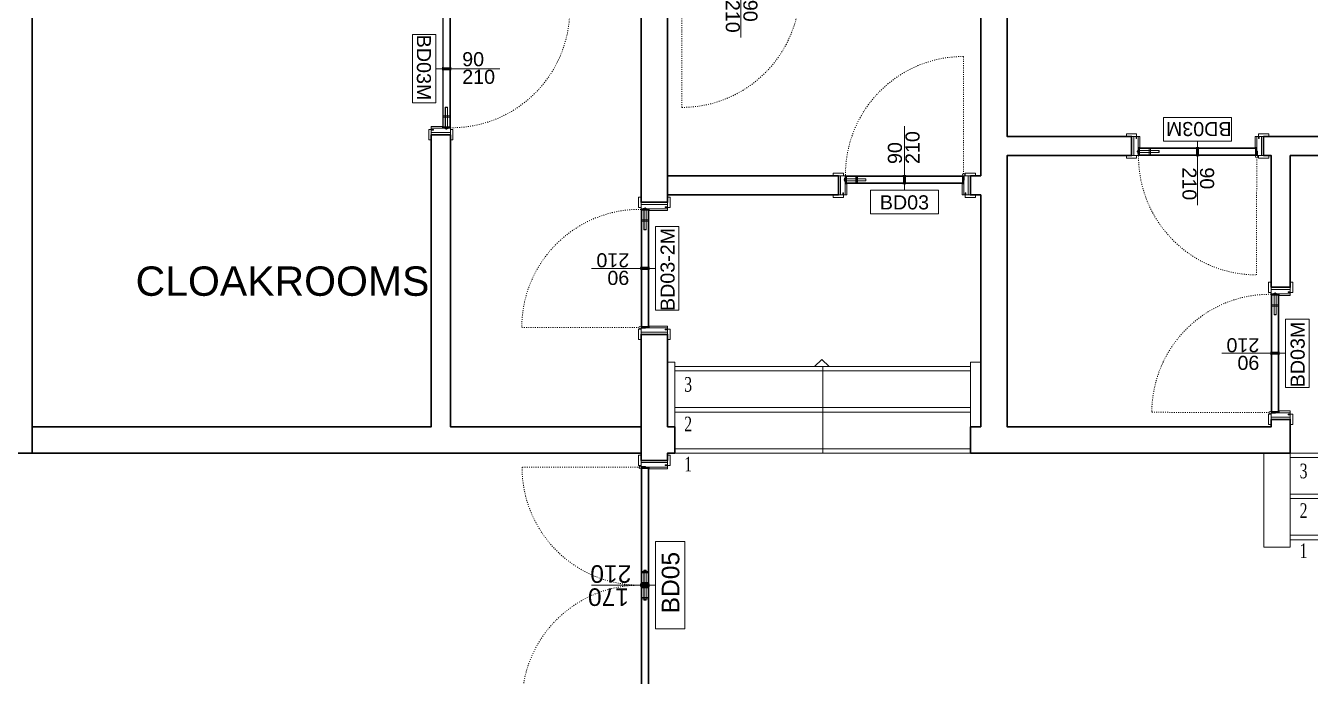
# Model space of a CAD drawing. Header units: centimetres. Extents: x 118932 to 154602, y -32682 to -23521.
# Drawn here: x 122301 to 123176, y -29003 to -28560 of the extents above; entities that cross this region are included whole.
import ezdxf

# ---------------------------------------------------------------- set-up
doc = ezdxf.new("R2010")
doc.units = ezdxf.units.CM
doc.header["$LTSCALE"] = 50
doc.header["$MEASUREMENT"] = 0
doc.linetypes.add('ACAD_ISO03W100', pattern=[30, 12, -18])
for name, color, linetype, lineweight, true_color in [('GEN_00_BL_Yazı', 7, 'Continuous', 0, 0x4f5250), ('GEN_01_TA_Merdiven', 7, 'Continuous', 13, 0x816183), ('GEN_02_TF_Kapı', 7, 'Continuous', 9, 0x4a3526), ('GEN_05_ML_Ahşap', 7, 'Continuous', 9, 0x745e3d), ('GEN_06_GR_İnce', 7, 'Continuous', 13, 0xb0b0a9), ('KALACAK DUVARLAR', 7, 'Continuous', 30, 0x005387)]:
    doc.layers.add(name, color=color, linetype=linetype, lineweight=lineweight, true_color=true_color)
doc.styles.add('ARIAL', font='arial.ttf')
doc.styles.add('arial_1_18', font='arial.ttf', dxfattribs={"height": 0.2})
doc.styles.add('Times', font='times.ttf', dxfattribs={"width": 0.7})

# ---------------------------------------------------------------- blocks, each defined once
blk = doc.blocks.new('LEVEL -1_A BLOK_GÖRÜNÜŞ')
at = {"layer": 'GEN_01_TA_Merdiven'}
for p, q in [((48610.17, -6447.25), (48605.17, -6447.25)), ((48610.17, -6491.25), (48610.17, -6447.25)), ((48811.67, -6450.25), (48610.17, -6450.25)), ((48811.67, -6453.25), (48610.17, -6453.25)), ((48710.92, -6509.25), (48710.92, -6449.94)), ((48818.67, -6447.25), (48811.67, -6447.25)), ((48811.67, -6509.25), (48811.67, -6447.25)), ((48811.67, -6478.25), (48610.17, -6478.25)), ((48811.67, -6481.25), (48610.17, -6481.25)), ((48811.67, -6506.25), (48610.17, -6506.25)), ((48811.67, -6509.25), (48610.17, -6509.25)), ((49011.65, -6509.25), (49011.65, -6573.25)), ((49159.98, -6509.25), (49029.65, -6509.25)), ((49029.65, -6509.25), (49029.65, -6573.25)), ((49159.98, -6512.25), (49029.65, -6512.25)), ((49159.98, -6537.25), (49029.65, -6537.25)), ((49159.98, -6540.25), (49029.65, -6540.25)), ((49159.98, -6565.25), (49029.65, -6565.25)), ((49029.65, -6573.25), (49011.65, -6573.25)), ((49159.98, -6568.25), (49029.65, -6568.25))]:
    blk.add_line(p, q, dxfattribs=at)
blk.add_lwpolyline([(48710.38, -6450.25), (48705.38, -6450.25), (48710.38, -6445.52), (48715.38, -6450.25)], close=True, dxfattribs=at)
at = {"layer": 'GEN_01_TA_Merdiven', "style": 'Times', "width": 0.7}
for s, p in [('3', (48616.6, -6467.42)), ('2', (48616.6, -6494.42)), ('1', (48616.6, -6521.78)), ('3', (49036.09, -6526.42)), ('2', (49036.09, -6553.42)), ('1', (49036.09, -6580.78))]:
    blk.add_text(s, height=10, dxfattribs=at).set_placement(p)
blk = doc.blocks.new('LEVEL -1_A BLOK_DUVAR')
at = {"layer": 'KALACAK DUVARLAR'}
for p, q in [((48610.17, 8640.75), (48610.17, 8658.75)), ((48811.67, 8640.75), (48811.67, 8658.75))]:
    blk.add_line(p, q, dxfattribs=at)
for points in [[(49129.65, 8856.48), (49011.45, 8856.48), (49011.45, 8843.48), (49016.65, 8843.48), (49016.65, 8753.75), (49029.65, 8753.75), (49029.65, 8843.48), (49147.65, 8843.48)], [(48437.33, 9445), (48437.33, 9345.09), (48359.99, 9345.09), (48359.99, 9332.09), (48412.16, 9332.09), (48412.16, 8952.63), (48587.17, 8952.63), (48587.17, 8811.63), (48605.17, 8811.63), (48605.17, 8957.63)], [(48836.67, 9445), (48836.67, 9305), (48841.67, 9305), (48841.67, 9292), (48836.67, 9292), (48836.67, 9204.98), (48999.67, 9204.98), (48999.67, 9191.98), (48836.67, 9191.98), (48836.67, 8970.63), (48840.17, 8970.63), (48840.17, 8942.63), (48836.67, 8942.63), (48836.67, 8856.48), (48921.45, 8856.48), (48921.45, 8843.48), (48836.67, 8843.48), (48836.67, 8658.75), (49016.65, 8658.75), (49016.65, 8663.75), (49029.65, 8663.75), (49029.65, 8640.75), (48811.67, 8640.75)], [(48818.67, 9305), (48813.67, 9305), (48813.67, 9292), (48818.67, 9292), (48818.67, 8829.63)], [(48171.99, 8640.75), (48171.99, 8952.63), (48309.25, 8952.63), (48309.25, 8942.63), (48332.25, 8942.63), (48332.25, 8975.59), (48319.25, 8975.59), (48319.25, 8970.63)], [(48171.99, 8658.75), (48444.16, 8658.75), (48444.16, 8857.63), (48457.16, 8857.63), (48457.16, 8658.75), (48587.17, 8658.75)], [(48605.17, 8816.63), (48721.67, 8816.63), (48721.67, 8829.63), (48605.17, 8829.63)], [(48818.67, 8816.63), (48811.67, 8816.63), (48811.67, 8829.63), (48818.67, 8829.63)], [(48818.67, 8816.63), (48818.67, 8658.75), (48811.67, 8658.75)], [(48610.17, 8640.75), (48605.17, 8640.75), (48605.17, 8635.75), (48587.17, 8635.75), (48587.17, 8721.63), (48605.17, 8721.63), (48605.17, 8658.75), (48610.17, 8658.75)], [(48587.17, 8640.75), (47653.25, 8640.75), (47653.25, 8663.75), (47671.25, 8663.75), (47671.25, 8658.75), (48153.99, 8658.75)]]:
    blk.add_lwpolyline(points, dxfattribs=at)
blk = doc.blocks.new('LEVEL -1_A BLOK_MAHAL')
at = {"layer": 'GEN_00_BL_Yazı', "insert": (48242.59, 4616.92), "char_height": 20, "width": 445.9, "attachment_point": 1, "style": 'ARIAL'}
blk.add_mtext('CLOAKROOMS', dxfattribs=at)
blk = doc.blocks.new('BD03')
at = {"layer": 'GEN_02_TF_Kapı'}
for p, q in [((-85.5, 0), (-90, 0)), ((-85.5, 0), (-85.5, -13)), ((-78.07, 0), (-78.07, -5.2, 0)), ((-77.07, 0), (-77.07, -5.2, 0)), ((-45.7, 0), (-45.7, -5.2, 0)), ((-44.31, 0), (-44.31, -5.2, 0)), ((-5.1, 0.14), (-5.1, -3)), ((-4.8, 0.01), (-4.8, -3)), ((-4.5, 0.01), (-4.5, -3)), ((-4.2, 0.14), (-4.2, -3)), ((-86.2, -2.73), (-85.2, -2.06)), ((-86.2, -2.99), (-86.2, -2.73)), ((-86.2, -2.99), (-85.2, -3.11)), ((-85.8, -1.47), (-85.8, -2.46)), ((-85.7, -1.47), (-85.8, -1.47)), ((-85.8, -3.04), (-85.8, -3.69)), ((-85.8, -3.69), (-85.7, -3.69)), ((-85.18, -2.6), (-85.5, -2.26)), ((-85.18, -2.6), (-85.5, -2.26)), ((-85.18, -2.6), (-85.5, -3.01)), ((-84.3, -5.4), (-85.5, -5.4)), ((-4.8, 0), (-85.2, 0)), ((-85.2, -5.2), (-85.2, 0)), ((-4.8, -0.4), (-85.2, -0.4)), ((-85.2, -2.06), (-85.2, -3.11)), ((-85.2, -2.54), (-85.2, -2.12)), ((-85.18, -2.54), (-85.2, -2.54)), ((-85.2, -2.55), (-85.18, -2.55)), ((-85.2, -2.65), (-85.2, -2.55)), ((-85.2, -2.65), (-85.18, -2.65)), ((-85.2, -3.08), (-85.2, -2.66)), ((-85.18, -2.66), (-85.2, -2.66)), ((-85.2, -3.11), (-85.2, -2.99)), ((-4.8, -4.8), (-85.2, -4.8)), ((-4.8, -5.2), (-85.2, -5.2)), ((-85.18, -2.1), (-84.82, -2.1)), ((-85.18, -2.54), (-85.18, -2.12)), ((-85.18, -2.12), (-84.82, -2.12)), ((-85.18, -2.45), (-85.18, -2.55)), ((-85.18, -2.45), (-85.07, -2.45)), ((-85.18, -2.65), (-85.18, -2.55)), ((-85.18, -2.65), (-85.18, -2.75)), ((-85.18, -3.08), (-85.18, -2.66)), ((-85.18, -2.75), (-85.07, -2.75)), ((-84.82, -3.08), (-85.18, -3.08)), ((-84.82, -3.1), (-85.18, -3.1)), ((-85.07, -2.12), (-85.07, -3.08)), ((-85.07, -2.45), (-85.07, -2.75)), ((-84.82, -2.12), (-84.82, -3.08)), ((-84.8, -2.12), (-84.8, -3.08)), ((-84.6, -4.8), (-84.6, -0.4)), ((-84.3, -5.4), (-84.3, -13)), ((-44.41, -5.2), (-45.6, -5.2)), ((-5.7, -5.4), (-5.7, -13)), ((-5.7, -5.4), (-4.5, -5.4)), ((-5.4, -4.8), (-5.4, -0.4)), ((-5.2, -2.12), (-5.2, -3.08)), ((-4.82, -2.1), (-5.18, -2.1)), ((-5.18, -3.1), (-4.82, -3.1)), ((-5.1, -3), (-4.8, -3)), ((-4.93, -2.12), (-4.93, -3.08)), ((-4.82, -2.45), (-4.93, -2.45)), ((-4.93, -2.45), (-4.93, -2.75)), ((-4.82, -2.75), (-4.93, -2.75)), ((-4.82, -2.6), (-4.5, -2.26)), ((-4.82, -2.6), (-4.5, -2.26)), ((-4.82, -2.45), (-4.82, -2.55)), ((-4.8, -2.55), (-4.82, -2.55)), ((-4.82, -2.65), (-4.82, -2.55)), ((-4.82, -2.6), (-4.5, -3.01)), ((-4.82, -2.65), (-4.82, -2.75)), ((-4.8, -2.65), (-4.82, -2.65)), ((-4.8, -5.2), (-4.8, 0)), ((-4.8, -2.54), (-4.8, -2.12)), ((-4.8, -2.65), (-4.8, -2.55)), ((-4.8, -3.08), (-4.8, -2.66)), ((-4.5, 0), (-4.5, -13)), ((-4.5, 0), (0, 0)), ((-4.5, -3), (-4.2, -3)), ((-86.5, -11.5), (-86.9, -11.5)), ((-86.9, -11.5), (-86.9, -13)), ((-86.5, -13), (-86.5, -11.5)), ((-84.3, -13), (-86.5, -13)), ((-5.7, -13), (-3.5, -13)), ((-3.5, -13), (-3.5, -11.5)), ((-3.5, -11.5), (-3.1, -11.5)), ((-3.1, -11.5), (-3.1, -13)), ((-3.1, -13), (0, -13))]:
    blk.add_line(p, q, dxfattribs=at)
at = {"layer": 'GEN_02_TF_Kapı', "linetype": 'ACAD_ISO03W100', "ltscale": 0.001}
blk.add_lwpolyline([(-85.2, 0, -0.416564), (-4.8, 81.35), (-4.65, 0.8)], format="xyb", dxfattribs=at)
at = {"layer": 'GEN_02_TF_Kapı'}
for points in [[(-86.5, 0), (-93.5, 0), (-93.5, 1.75), (-86.5, 1.75)], [(-88.5, 0), (-90, 0), (-90, -13), (-88.5, -13)], [(-77.97, 0), (-78.07, 0), (-78.07, -5.2), (-77.97, -5.2)], [(-78.07, 0), (-77.97, 0), (-77.97, -5.2), (-78.07, -5.2)], [(-77.17, -5.2), (-77.97, -5.2), (-77.97, 0), (-77.17, 0)], [(-77.17, 0), (-77.07, 0), (-77.07, -5.2), (-77.17, -5.2)], [(-77.07, 0), (-77.17, 0), (-77.17, -5.2), (-77.07, -5.2)], [(-46, 0), (-44, 0), (-44, 0.2), (-44.4, 0.3), (-45.6, 0.3), (-46, 0.2)], [(-45.6, 0), (-45.7, 0), (-45.7, -5.2), (-45.6, -5.2)], [(-45.6, -5.2), (-44.4, -5.2), (-44.4, 0), (-45.6, 0)], [(-44.41, 0), (-44.31, 0), (-44.31, -5.2), (-44.41, -5.2)], [(-3.5, 0), (3.5, 0), (3.5, 1.75), (-3.5, 1.75)], [(-85.7, -3.69), (-85.5, -3.69), (-85.5, -1.47), (-85.7, -1.47)], [(-85.2, -3.47), (-85, -3.47), (-85, -1.55), (-85.2, -1.55)], [(-71.25, -1.95), (-85.1, -1.95), (-85.1, -3.47), (-71.25, -3.47)], [(-71.35, -2.05), (-85, -2.05), (-85, -3.37), (-71.35, -3.37)], [(-46.01, -5.4), (-44.01, -5.4), (-44.01, -5.2), (-46.01, -5.2)], [(0, 0), (-1.5, 0), (-1.5, -13), (0, -13)]]:
    blk.add_lwpolyline(points, close=True, dxfattribs=at)
for points in [[(-4.8, -2.54), (-4.82, -2.54), (-4.82, -2.12), (-5.18, -2.12), (-5.18, -3.08), (-4.82, -3.08), (-4.82, -2.66), (-4.8, -2.66)], [(-86.9, -13), (-93.5, -13), (-93.5, -14.75), (-86.5, -14.75), (-86.5, -13)], [(-3.1, -13), (3.5, -13), (3.5, -14.75), (-3.5, -14.75), (-3.5, -13)]]:
    blk.add_lwpolyline(points, dxfattribs=at)
blk.add_circle((-4.65, 0.8), 0.8, dxfattribs=at)
for centre, start, end in [((-85.18, -2.12), 91.54328, 178.45672), ((-85.18, -3.08), 181.54328, 268.45672), ((-84.82, -2.12), 1.54328, 88.45672), ((-84.82, -3.08), 271.54328, 358.45672), ((-5.18, -2.12), 91.54328, 178.45672), ((-5.18, -3.08), 181.54328, 268.45672), ((-4.82, -2.12), 1.54328, 88.45672), ((-4.82, -3.08), 271.54328, 358.45672)]:
    blk.add_arc(centre, 0.0206, start, end, dxfattribs=at)
at = {"layer": 'GEN_05_ML_Ahşap'}
blk.add_lwpolyline([(-45, -9.81), (-45, 33.75)], dxfattribs=at)
blk.add_lwpolyline([(-21.78, -25.81), (-68.22, -25.81), (-68.22, -9.81), (-21.78, -9.81)], close=True, dxfattribs=at)
at = {"layer": 'GEN_00_BL_Yazı', "char_height": 9.6, "attachment_point": 7, "rotation": 90, "style": 'arial_1_18'}
for s, insert in [('\\A1;210', (-34.56, 8.09)), ('\\A1;90', (-46.56, 8.07))]:
    blk.add_mtext_dynamic_manual_height_columns(s, width=2834.1518, gutter_width=1500, heights=[310.23], dxfattribs=dict(at, insert=insert))
at = {"layer": 'GEN_00_BL_Yazı', "insert": (-28.23, -22.98), "char_height": 9.6, "attachment_point": 9, "style": 'arial_1_18'}
blk.add_mtext_dynamic_manual_height_columns('\\A1;BD03', width=2834.1518, gutter_width=1500, heights=[310.23], dxfattribs=at)
blk = doc.blocks.new('BD03M')
at = {"layer": 'GEN_02_TF_Kapı'}
for p, q in [((4.2, 0.14), (4.2, -3)), ((4.5, 0.01), (4.5, -3)), ((4.8, 0.01), (4.8, -3)), ((5.1, 0.14), (5.1, -3)), ((44.31, 0), (44.31, -5.2, 0)), ((45.7, 0), (45.7, -5.2, 0)), ((77.07, 0), (77.07, -5.2, 0)), ((78.07, 0), (78.07, -5.2, 0)), ((85.5, 0), (85.5, -13)), ((85.5, 0), (90, 0)), ((4.5, 0), (0, 0)), ((4.5, -3), (4.2, -3)), ((4.5, 0), (4.5, -13)), ((4.82, -2.6), (4.5, -2.26)), ((4.82, -2.6), (4.5, -2.26)), ((4.82, -2.6), (4.5, -3.01)), ((5.7, -5.4), (4.5, -5.4)), ((4.8, 0), (85.2, 0)), ((4.8, -5.2), (4.8, 0)), ((4.8, -0.4), (85.2, -0.4)), ((4.8, -2.54), (4.8, -2.12)), ((4.8, -2.55), (4.82, -2.55)), ((4.8, -2.65), (4.8, -2.55)), ((4.8, -2.65), (4.82, -2.65)), ((4.8, -3.08), (4.8, -2.66)), ((5.1, -3), (4.8, -3)), ((4.8, -4.8), (85.2, -4.8)), ((4.8, -5.2), (85.2, -5.2)), ((4.82, -2.1), (5.18, -2.1)), ((4.82, -2.45), (4.82, -2.55)), ((4.82, -2.45), (4.93, -2.45)), ((4.82, -2.65), (4.82, -2.55)), ((4.82, -2.65), (4.82, -2.75)), ((4.82, -2.75), (4.93, -2.75)), ((5.18, -3.1), (4.82, -3.1)), ((4.93, -2.12), (4.93, -3.08)), ((4.93, -2.45), (4.93, -2.75)), ((5.2, -2.12), (5.2, -3.08)), ((5.4, -4.8), (5.4, -0.4)), ((5.7, -5.4), (5.7, -13)), ((44.41, -5.2), (45.6, -5.2)), ((84.3, -5.4), (84.3, -13)), ((84.3, -5.4), (85.5, -5.4)), ((84.6, -4.8), (84.6, -0.4)), ((84.8, -2.12), (84.8, -3.08)), ((85.18, -2.1), (84.82, -2.1)), ((84.82, -2.12), (84.82, -3.08)), ((85.18, -2.12), (84.82, -2.12)), ((84.82, -3.08), (85.18, -3.08)), ((84.82, -3.1), (85.18, -3.1)), ((85.07, -2.12), (85.07, -3.08)), ((85.18, -2.45), (85.07, -2.45)), ((85.07, -2.45), (85.07, -2.75)), ((85.18, -2.75), (85.07, -2.75)), ((85.18, -2.54), (85.18, -2.12)), ((85.18, -2.6), (85.5, -2.26)), ((85.18, -2.6), (85.5, -2.26)), ((85.18, -2.45), (85.18, -2.55)), ((85.18, -2.54), (85.2, -2.54)), ((85.2, -2.55), (85.18, -2.55)), ((85.18, -2.65), (85.18, -2.55)), ((85.18, -2.6), (85.5, -3.01)), ((85.18, -2.65), (85.18, -2.75)), ((85.2, -2.65), (85.18, -2.65)), ((85.18, -3.08), (85.18, -2.66)), ((85.18, -2.66), (85.2, -2.66)), ((85.2, -5.2), (85.2, 0)), ((85.2, -2.06), (85.2, -3.11)), ((86.2, -2.73), (85.2, -2.06)), ((85.2, -2.54), (85.2, -2.12)), ((85.2, -2.65), (85.2, -2.55)), ((85.2, -3.08), (85.2, -2.66)), ((86.2, -2.99), (85.2, -3.11)), ((85.2, -3.11), (85.2, -2.99)), ((85.7, -1.47), (85.8, -1.47)), ((85.8, -3.69), (85.7, -3.69)), ((85.8, -1.47), (85.8, -2.46)), ((85.8, -3.04), (85.8, -3.69)), ((86.2, -2.99), (86.2, -2.73)), ((3.1, -13), (0, -13)), ((3.5, -11.5), (3.1, -11.5)), ((3.1, -11.5), (3.1, -13)), ((3.5, -13), (3.5, -11.5)), ((5.7, -13), (3.5, -13)), ((84.3, -13), (86.5, -13)), ((86.5, -13), (86.5, -11.5)), ((86.5, -11.5), (86.9, -11.5)), ((86.9, -11.5), (86.9, -13))]:
    blk.add_line(p, q, dxfattribs=at)
at = {"layer": 'GEN_02_TF_Kapı', "linetype": 'ACAD_ISO03W100', "ltscale": 0.001}
blk.add_lwpolyline([(85.2, 0, 0.416564), (4.8, 81.35), (4.65, 0.8)], format="xyb", dxfattribs=at)
at = {"layer": 'GEN_02_TF_Kapı'}
for points in [[(3.5, 0), (-3.5, 0), (-3.5, 1.75), (3.5, 1.75)], [(46, 0), (44, 0), (44, 0.2), (44.4, 0.3), (45.6, 0.3), (46, 0.2)], [(44.41, 0), (44.31, 0), (44.31, -5.2), (44.41, -5.2)], [(45.6, -5.2), (44.4, -5.2), (44.4, 0), (45.6, 0)], [(45.6, 0), (45.7, 0), (45.7, -5.2), (45.6, -5.2)], [(77.17, 0), (77.07, 0), (77.07, -5.2), (77.17, -5.2)], [(77.07, 0), (77.17, 0), (77.17, -5.2), (77.07, -5.2)], [(77.17, -5.2), (77.97, -5.2), (77.97, 0), (77.17, 0)], [(77.97, 0), (78.07, 0), (78.07, -5.2), (77.97, -5.2)], [(78.07, 0), (77.97, 0), (77.97, -5.2), (78.07, -5.2)], [(86.5, 0), (93.5, 0), (93.5, 1.75), (86.5, 1.75)], [(88.5, 0), (90, 0), (90, -13), (88.5, -13)], [(0, 0), (1.5, 0), (1.5, -13), (0, -13)], [(46.01, -5.4), (44.01, -5.4), (44.01, -5.2), (46.01, -5.2)], [(71.25, -1.95), (85.1, -1.95), (85.1, -3.47), (71.25, -3.47)], [(71.35, -2.05), (85, -2.05), (85, -3.37), (71.35, -3.37)], [(85.2, -3.47), (85, -3.47), (85, -1.55), (85.2, -1.55)], [(85.7, -3.69), (85.5, -3.69), (85.5, -1.47), (85.7, -1.47)]]:
    blk.add_lwpolyline(points, close=True, dxfattribs=at)
for points in [[(4.8, -2.54), (4.82, -2.54), (4.82, -2.12), (5.18, -2.12), (5.18, -3.08), (4.82, -3.08), (4.82, -2.66), (4.8, -2.66)], [(3.1, -13), (-3.5, -13), (-3.5, -14.75), (3.5, -14.75), (3.5, -13)], [(86.9, -13), (93.5, -13), (93.5, -14.75), (86.5, -14.75), (86.5, -13)]]:
    blk.add_lwpolyline(points, dxfattribs=at)
blk.add_circle((4.65, 0.8), 0.8, dxfattribs=at)
for centre, start, end in [((4.82, -2.12), 91.54328, 178.45672), ((4.82, -3.08), 181.54328, 268.45672), ((5.18, -2.12), 1.54328, 88.45672), ((5.18, -3.08), 271.54328, 358.45672), ((84.82, -2.12), 91.54328, 178.45672), ((84.82, -3.08), 181.54328, 268.45672), ((85.18, -2.12), 1.54328, 88.45672), ((85.18, -3.08), 271.54328, 358.45672)]:
    blk.add_arc(centre, 0.0206, start, end, dxfattribs=at)
at = {"layer": 'GEN_05_ML_Ahşap'}
blk.add_lwpolyline([(45, -9.81), (45, 33.75)], dxfattribs=at)
blk.add_lwpolyline([(68.22, -25.81), (21.78, -25.81), (21.78, -9.81), (68.22, -9.81)], close=True, dxfattribs=at)
at = {"layer": 'GEN_00_BL_Yazı', "char_height": 9.6, "attachment_point": 7, "rotation": 90, "style": 'arial_1_18'}
for s, insert in [('\\A1;210', (55.44, 8.09)), ('\\A1;90', (43.44, 8.07))]:
    blk.add_mtext_dynamic_manual_height_columns(s, width=2834.1518, gutter_width=1500, heights=[310.23], dxfattribs=dict(at, insert=insert))
at = {"layer": 'GEN_00_BL_Yazı', "insert": (66.54, -22.98), "char_height": 9.6, "attachment_point": 9, "style": 'arial_1_18'}
blk.add_mtext_dynamic_manual_height_columns('\\A1;BD03M', width=2834.1518, gutter_width=1500, heights=[310.23], dxfattribs=at)
blk = doc.blocks.new('BD03-2M')
at = {"layer": 'GEN_02_TF_Kapı'}
for p, q in [((4.5, 0), (0, 0)), ((4.2, 0.14), (4.2, -3)), ((4.5, 0.01), (4.5, -3)), ((4.5, 0), (4.5, -18)), ((4.8, 0.01), (4.8, -3)), ((4.8, 0), (85.2, 0)), ((4.8, -5.2), (4.8, 0)), ((5.1, 0.14), (5.1, -3)), ((44.31, 0), (44.31, -5.2, 0)), ((45.7, 0), (45.7, -5.2, 0)), ((77.07, 0), (77.07, -5.2, 0)), ((78.07, 0), (78.07, -5.2, 0)), ((85.2, -5.2), (85.2, 0)), ((85.5, 0), (85.5, -18)), ((85.5, 0), (90, 0)), ((4.5, -3), (4.2, -3)), ((4.82, -2.6), (4.5, -2.26)), ((4.82, -2.6), (4.5, -2.26)), ((4.82, -2.6), (4.5, -3.01)), ((5.7, -5.4), (4.5, -5.4)), ((4.8, -0.4), (85.2, -0.4)), ((4.8, -2.54), (4.8, -2.12)), ((4.8, -2.55), (4.82, -2.55)), ((4.8, -2.65), (4.8, -2.55)), ((4.8, -2.65), (4.82, -2.65)), ((4.8, -3.08), (4.8, -2.66)), ((5.1, -3), (4.8, -3)), ((4.8, -4.8), (85.2, -4.8)), ((4.8, -5.2), (85.2, -5.2)), ((4.82, -2.1), (5.18, -2.1)), ((4.82, -2.45), (4.82, -2.55)), ((4.82, -2.45), (4.93, -2.45)), ((4.82, -2.65), (4.82, -2.55)), ((4.82, -2.65), (4.82, -2.75)), ((4.82, -2.75), (4.93, -2.75)), ((5.18, -3.1), (4.82, -3.1)), ((4.93, -2.12), (4.93, -3.08)), ((4.93, -2.45), (4.93, -2.75)), ((5.2, -2.12), (5.2, -3.08)), ((5.4, -4.8), (5.4, -0.4)), ((5.7, -5.4), (5.7, -18)), ((44.41, -5.2), (45.6, -5.2)), ((84.3, -5.4), (84.3, -18)), ((84.3, -5.4), (85.5, -5.4)), ((84.6, -4.8), (84.6, -0.4)), ((84.8, -2.12), (84.8, -3.08)), ((85.18, -2.1), (84.82, -2.1)), ((84.82, -2.12), (84.82, -3.08)), ((85.18, -2.12), (84.82, -2.12)), ((84.82, -3.08), (85.18, -3.08)), ((84.82, -3.1), (85.18, -3.1)), ((85.07, -2.12), (85.07, -3.08)), ((85.18, -2.45), (85.07, -2.45)), ((85.07, -2.45), (85.07, -2.75)), ((85.18, -2.75), (85.07, -2.75)), ((85.18, -2.54), (85.18, -2.12)), ((85.18, -2.6), (85.5, -2.26)), ((85.18, -2.6), (85.5, -2.26)), ((85.18, -2.45), (85.18, -2.55)), ((85.18, -2.54), (85.2, -2.54)), ((85.2, -2.55), (85.18, -2.55)), ((85.18, -2.65), (85.18, -2.55)), ((85.18, -2.6), (85.5, -3.01)), ((85.18, -2.65), (85.18, -2.75)), ((85.2, -2.65), (85.18, -2.65)), ((85.18, -3.08), (85.18, -2.66)), ((85.18, -2.66), (85.2, -2.66)), ((85.2, -2.06), (85.2, -3.11)), ((86.2, -2.73), (85.2, -2.06)), ((85.2, -2.54), (85.2, -2.12)), ((85.2, -2.65), (85.2, -2.55)), ((85.2, -3.08), (85.2, -2.66)), ((86.2, -2.99), (85.2, -3.11)), ((85.2, -3.11), (85.2, -2.99)), ((85.7, -1.47), (85.8, -1.47)), ((85.8, -3.69), (85.7, -3.69)), ((85.8, -1.47), (85.8, -2.46)), ((85.8, -3.04), (85.8, -3.69)), ((86.2, -2.99), (86.2, -2.73)), ((3.5, -16.5), (3.1, -16.5)), ((3.1, -16.5), (3.1, -18)), ((3.5, -18), (3.5, -16.5)), ((86.5, -18), (86.5, -16.5)), ((86.5, -16.5), (86.9, -16.5)), ((86.9, -16.5), (86.9, -18)), ((3.1, -18), (0, -18)), ((5.7, -18), (3.5, -18)), ((84.3, -18), (86.5, -18))]:
    blk.add_line(p, q, dxfattribs=at)
at = {"layer": 'GEN_02_TF_Kapı', "linetype": 'ACAD_ISO03W100', "ltscale": 0.001}
blk.add_lwpolyline([(85.2, 0, 0.416564), (4.8, 81.35), (4.65, 0.8)], format="xyb", dxfattribs=at)
at = {"layer": 'GEN_02_TF_Kapı'}
for points in [[(3.5, 0), (-3.5, 0), (-3.5, 1.75), (3.5, 1.75)], [(0, 0), (1.5, 0), (1.5, -18), (0, -18)], [(46, 0), (44, 0), (44, 0.2), (44.4, 0.3), (45.6, 0.3), (46, 0.2)], [(44.41, 0), (44.31, 0), (44.31, -5.2), (44.41, -5.2)], [(45.6, -5.2), (44.4, -5.2), (44.4, 0), (45.6, 0)], [(45.6, 0), (45.7, 0), (45.7, -5.2), (45.6, -5.2)], [(77.17, 0), (77.07, 0), (77.07, -5.2), (77.17, -5.2)], [(77.07, 0), (77.17, 0), (77.17, -5.2), (77.07, -5.2)], [(77.17, -5.2), (77.97, -5.2), (77.97, 0), (77.17, 0)], [(77.97, 0), (78.07, 0), (78.07, -5.2), (77.97, -5.2)], [(78.07, 0), (77.97, 0), (77.97, -5.2), (78.07, -5.2)], [(86.5, 0), (93.5, 0), (93.5, 1.75), (86.5, 1.75)], [(88.5, 0), (90, 0), (90, -18), (88.5, -18)], [(46.01, -5.4), (44.01, -5.4), (44.01, -5.2), (46.01, -5.2)], [(71.25, -1.95), (85.1, -1.95), (85.1, -3.47), (71.25, -3.47)], [(71.35, -2.05), (85, -2.05), (85, -3.37), (71.35, -3.37)], [(85.2, -3.47), (85, -3.47), (85, -1.55), (85.2, -1.55)], [(85.7, -3.69), (85.5, -3.69), (85.5, -1.47), (85.7, -1.47)]]:
    blk.add_lwpolyline(points, close=True, dxfattribs=at)
for points in [[(4.8, -2.54), (4.82, -2.54), (4.82, -2.12), (5.18, -2.12), (5.18, -3.08), (4.82, -3.08), (4.82, -2.66), (4.8, -2.66)], [(3.1, -18), (-3.5, -18), (-3.5, -19.75), (3.5, -19.75), (3.5, -18)], [(86.9, -18), (93.5, -18), (93.5, -19.75), (86.5, -19.75), (86.5, -18)]]:
    blk.add_lwpolyline(points, dxfattribs=at)
blk.add_circle((4.65, 0.8), 0.8, dxfattribs=at)
for centre, start, end in [((4.82, -2.12), 91.54328, 178.45672), ((4.82, -3.08), 181.54328, 268.45672), ((5.18, -2.12), 1.54328, 88.45672), ((5.18, -3.08), 271.54328, 358.45672), ((84.82, -2.12), 91.54328, 178.45672), ((84.82, -3.08), 181.54328, 268.45672), ((85.18, -2.12), 1.54328, 88.45672), ((85.18, -3.08), 271.54328, 358.45672)]:
    blk.add_arc(centre, 0.0206, start, end, dxfattribs=at)
at = {"layer": 'GEN_05_ML_Ahşap'}
blk.add_lwpolyline([(45, -9.81), (45, 33.75)], dxfattribs=at)
blk.add_lwpolyline([(73.54, -25.81), (16.46, -25.81), (16.46, -9.81), (73.54, -9.81)], close=True, dxfattribs=at)
at = {"layer": 'GEN_00_BL_Yazı', "char_height": 9.6, "attachment_point": 7, "rotation": 90, "style": 'arial_1_18'}
for s, insert in [('\\A1;210', (55.44, 8.09)), ('\\A1;90', (43.44, 8.07))]:
    blk.add_mtext_dynamic_manual_height_columns(s, width=2834.1518, gutter_width=1500, heights=[310.23], dxfattribs=dict(at, insert=insert))
at = {"layer": 'GEN_00_BL_Yazı', "insert": (72.55, -22.98), "char_height": 9.6, "attachment_point": 9, "style": 'arial_1_18'}
blk.add_mtext_dynamic_manual_height_columns('\\A1;BD03-2M', width=2834.1518, gutter_width=1500, heights=[310.23], dxfattribs=at)
blk = doc.blocks.new('BD05')
at = {"layer": 'GEN_02_TF_Kapı'}
for p, q in [((-165.86, 0.14), (-165.86, -3)), ((-165.56, 0.01), (-165.56, -3)), ((-165.26, 0.01), (-165.26, -3)), ((-165.26, 0), (-86.19, 0)), ((-165.26, -5.2), (-165.26, 0)), ((-164.96, 0.14), (-164.96, -3)), ((-94.32, 0), (-94.32, -5.2, 0)), ((-93.32, 0), (-93.32, -5.2, 0)), ((-86.19, -5.2), (-86.19, 0)), ((-85.7, 0), (-85.7, -5.2, 0)), ((-85.69, 0), (-85.69, -5.2, 0)), ((-84.31, 0), (-84.31, -5.2, 0)), ((-4.8, 0), (-83.81, 0)), ((-83.81, -5.2), (-83.81, 0)), ((-76.68, 0), (-76.68, -5.2, 0)), ((-75.68, 0), (-75.68, -5.2, 0)), ((-5.1, 0.14), (-5.1, -3)), ((-4.8, 0.01), (-4.8, -3)), ((-4.8, -5.2), (-4.8, 0)), ((-4.5, 0.01), (-4.5, -3)), ((-4.5, 0), (-4.5, -18)), ((-4.5, 0), (0, 0)), ((-4.2, 0.14), (-4.2, -3)), ((-165.5, 0), (-170, 0)), ((-165.56, -3), (-165.86, -3)), ((-165.24, -2.6), (-165.56, -2.26)), ((-165.24, -2.6), (-165.56, -2.26)), ((-165.24, -2.6), (-165.56, -3.01)), ((-165.5, 0), (-165.5, -18)), ((-164.3, -5.4), (-165.5, -5.4)), ((-165.26, -0.4), (-86.19, -0.4)), ((-165.26, -2.54), (-165.26, -2.12)), ((-165.26, -2.55), (-165.24, -2.55)), ((-165.26, -2.65), (-165.26, -2.55)), ((-165.26, -2.65), (-165.24, -2.65)), ((-165.26, -3.08), (-165.26, -2.66)), ((-164.96, -3), (-165.26, -3)), ((-165.26, -4.8), (-86.19, -4.8)), ((-165.26, -5.2), (-86.19, -5.2)), ((-165.24, -2.1), (-164.88, -2.1)), ((-165.24, -2.45), (-165.24, -2.55)), ((-165.24, -2.45), (-165.13, -2.45)), ((-165.24, -2.65), (-165.24, -2.55)), ((-165.24, -2.65), (-165.24, -2.75)), ((-165.24, -2.75), (-165.13, -2.75)), ((-164.88, -3.1), (-165.24, -3.1)), ((-165.13, -2.12), (-165.13, -3.08)), ((-165.13, -2.45), (-165.13, -2.75)), ((-164.86, -2.12), (-164.86, -3.08)), ((-164.66, -4.8), (-164.66, -0.4)), ((-164.3, -5.4), (-164.3, -18)), ((-86.79, -4.8), (-86.79, -0.4)), ((-86.59, -2.12), (-86.59, -3.08)), ((-86.21, -2.1), (-86.57, -2.1)), ((-86.57, -2.12), (-86.57, -3.08)), ((-86.21, -2.12), (-86.57, -2.12)), ((-86.57, -3.08), (-86.21, -3.08)), ((-86.57, -3.1), (-86.21, -3.1)), ((-86.32, -2.12), (-86.32, -3.08)), ((-86.21, -2.45), (-86.32, -2.45)), ((-86.32, -2.45), (-86.32, -2.75)), ((-86.21, -2.75), (-86.32, -2.75)), ((-86.21, -2.54), (-86.21, -2.12)), ((-86.21, -2.6), (-85.89, -2.26)), ((-86.21, -2.6), (-85.89, -2.26)), ((-86.21, -2.45), (-86.21, -2.55)), ((-86.21, -2.54), (-86.19, -2.54)), ((-86.19, -2.55), (-86.21, -2.55)), ((-86.21, -2.65), (-86.21, -2.55)), ((-86.21, -2.6), (-85.89, -3.01)), ((-86.21, -2.65), (-86.21, -2.75)), ((-86.19, -2.65), (-86.21, -2.65)), ((-86.21, -3.08), (-86.21, -2.66)), ((-86.21, -2.66), (-86.19, -2.66)), ((-86.19, -2.06), (-86.19, -3.11)), ((-85.19, -2.73), (-86.19, -2.06)), ((-86.19, -2.54), (-86.19, -2.12)), ((-86.19, -2.65), (-86.19, -2.55)), ((-86.19, -3.08), (-86.19, -2.66)), ((-85.19, -2.99), (-86.19, -3.11)), ((-86.19, -3.11), (-86.19, -2.99)), ((-85.69, -1.47), (-85.59, -1.47)), ((-85.59, -3.69), (-85.69, -3.69)), ((-84.41, -5.2), (-85.6, -5.2)), ((-85.59, -1.47), (-85.59, -2.46)), ((-85.59, -3.04), (-85.59, -3.69)), ((-85.19, -2.99), (-85.19, -2.73)), ((-84.81, -2.73), (-83.81, -2.06)), ((-84.81, -2.99), (-84.81, -2.73)), ((-84.81, -2.99), (-83.81, -3.11)), ((-84.41, -1.47), (-84.41, -2.46)), ((-84.31, -1.47), (-84.41, -1.47)), ((-84.41, -3.04), (-84.41, -3.69)), ((-84.41, -3.69), (-84.31, -3.69)), ((-83.79, -2.6), (-84.11, -2.26)), ((-83.79, -2.6), (-84.11, -2.26)), ((-83.79, -2.6), (-84.11, -3.01)), ((-4.8, -0.4), (-83.81, -0.4)), ((-83.81, -2.06), (-83.81, -3.11)), ((-83.81, -2.54), (-83.81, -2.12)), ((-83.79, -2.54), (-83.81, -2.54)), ((-83.81, -2.55), (-83.79, -2.55)), ((-83.81, -2.65), (-83.81, -2.55)), ((-83.81, -2.65), (-83.79, -2.65)), ((-83.81, -3.08), (-83.81, -2.66)), ((-83.79, -2.66), (-83.81, -2.66)), ((-83.81, -3.11), (-83.81, -2.99)), ((-4.8, -4.8), (-83.81, -4.8)), ((-4.8, -5.2), (-83.81, -5.2)), ((-83.79, -2.1), (-83.43, -2.1)), ((-83.79, -2.54), (-83.79, -2.12)), ((-83.79, -2.12), (-83.43, -2.12)), ((-83.79, -2.45), (-83.79, -2.55)), ((-83.79, -2.45), (-83.68, -2.45)), ((-83.79, -2.65), (-83.79, -2.55)), ((-83.79, -2.65), (-83.79, -2.75)), ((-83.79, -3.08), (-83.79, -2.66)), ((-83.79, -2.75), (-83.68, -2.75)), ((-83.43, -3.08), (-83.79, -3.08)), ((-83.43, -3.1), (-83.79, -3.1)), ((-83.68, -2.12), (-83.68, -3.08)), ((-83.68, -2.45), (-83.68, -2.75)), ((-83.43, -2.12), (-83.43, -3.08)), ((-83.41, -2.12), (-83.41, -3.08)), ((-83.21, -4.8), (-83.21, -0.4)), ((-5.7, -5.4), (-5.7, -18)), ((-5.7, -5.4), (-4.5, -5.4)), ((-5.4, -4.8), (-5.4, -0.4)), ((-5.2, -2.12), (-5.2, -3.08)), ((-4.82, -2.1), (-5.18, -2.1)), ((-5.18, -3.1), (-4.82, -3.1)), ((-5.1, -3), (-4.8, -3)), ((-4.93, -2.12), (-4.93, -3.08)), ((-4.82, -2.45), (-4.93, -2.45)), ((-4.93, -2.45), (-4.93, -2.75)), ((-4.82, -2.75), (-4.93, -2.75)), ((-4.82, -2.6), (-4.5, -2.26)), ((-4.82, -2.6), (-4.5, -2.26)), ((-4.82, -2.45), (-4.82, -2.55)), ((-4.8, -2.55), (-4.82, -2.55)), ((-4.82, -2.65), (-4.82, -2.55)), ((-4.82, -2.6), (-4.5, -3.01)), ((-4.82, -2.65), (-4.82, -2.75)), ((-4.8, -2.65), (-4.82, -2.65)), ((-4.8, -2.54), (-4.8, -2.12)), ((-4.8, -2.65), (-4.8, -2.55)), ((-4.8, -3.08), (-4.8, -2.66)), ((-4.5, -3), (-4.2, -3)), ((-166.5, -16.5), (-166.9, -16.5)), ((-166.9, -16.5), (-166.9, -18)), ((-166.5, -18), (-166.5, -16.5)), ((-3.5, -18), (-3.5, -16.5)), ((-3.5, -16.5), (-3.1, -16.5)), ((-3.1, -16.5), (-3.1, -18)), ((-164.3, -18), (-166.5, -18)), ((-5.7, -18), (-3.5, -18)), ((-3.1, -18), (0, -18))]:
    blk.add_line(p, q, dxfattribs=at)
at = {"layer": 'GEN_02_TF_Kapı', "linetype": 'ACAD_ISO03W100', "ltscale": 0.001}
for points in [[(-165.41, 0.8), (-165.41, 81.22, -0.416033), (-85, 0.3)], [(-4.65, 0.8), (-4.65, 81.15, 0.416032), (-85, 0.3)]]:
    blk.add_lwpolyline(points, format="xyb", dxfattribs=at)
at = {"layer": 'GEN_02_TF_Kapı'}
for points in [[(-166.5, 0), (-173.5, 0), (-173.5, 1.75), (-166.5, 1.75)], [(-94.22, 0), (-94.32, 0), (-94.32, -5.2), (-94.22, -5.2)], [(-94.32, 0), (-94.22, 0), (-94.22, -5.2), (-94.32, -5.2)], [(-94.22, -5.2), (-93.42, -5.2), (-93.42, 0), (-94.22, 0)], [(-93.42, 0), (-93.32, 0), (-93.32, -5.2), (-93.42, -5.2)], [(-93.32, 0), (-93.42, 0), (-93.42, -5.2), (-93.32, -5.2)], [(-86, 0), (-84, 0), (-84, 0.2), (-84.4, 0.3), (-85.6, 0.3), (-86, 0.2)], [(-85.6, 0), (-85.7, 0), (-85.7, -5.2), (-85.6, -5.2)], [(-85.59, 0), (-85.69, 0), (-85.69, -5.2), (-85.59, -5.2)], [(-85.6, -5.2), (-84.4, -5.2), (-84.4, 0), (-85.6, 0)], [(-84.41, 0), (-84.31, 0), (-84.31, -5.2), (-84.41, -5.2)], [(-76.58, 0), (-76.68, 0), (-76.68, -5.2), (-76.58, -5.2)], [(-76.68, 0), (-76.58, 0), (-76.58, -5.2), (-76.68, -5.2)], [(-75.78, -5.2), (-76.58, -5.2), (-76.58, 0), (-75.78, 0)], [(-75.78, 0), (-75.68, 0), (-75.68, -5.2), (-75.78, -5.2)], [(-75.68, 0), (-75.78, 0), (-75.78, -5.2), (-75.68, -5.2)], [(-3.5, 0), (3.5, 0), (3.5, 1.75), (-3.5, 1.75)], [(0, 0), (-1.5, 0), (-1.5, -18), (0, -18)], [(-168.5, 0), (-170, 0), (-170, -18), (-168.5, -18)], [(-95.14, -1.95), (-86.29, -1.95), (-86.29, -3.47), (-95.14, -3.47)], [(-95.04, -2.05), (-86.39, -2.05), (-86.39, -3.37), (-95.04, -3.37)], [(-86.19, -3.47), (-86.39, -3.47), (-86.39, -1.55), (-86.19, -1.55)], [(-86.01, -5.4), (-84.01, -5.4), (-84.01, -5.2), (-86.01, -5.2)], [(-85.69, -3.69), (-85.89, -3.69), (-85.89, -1.47), (-85.69, -1.47)], [(-84.31, -3.69), (-84.11, -3.69), (-84.11, -1.47), (-84.31, -1.47)], [(-83.81, -3.47), (-83.61, -3.47), (-83.61, -1.55), (-83.81, -1.55)], [(-74.86, -1.95), (-83.71, -1.95), (-83.71, -3.47), (-74.86, -3.47)], [(-74.96, -2.05), (-83.61, -2.05), (-83.61, -3.37), (-74.96, -3.37)]]:
    blk.add_lwpolyline(points, close=True, dxfattribs=at)
for points in [[(-165.26, -2.54), (-165.24, -2.54), (-165.24, -2.12), (-164.88, -2.12), (-164.88, -3.08), (-165.24, -3.08), (-165.24, -2.66), (-165.26, -2.66)], [(-4.8, -2.54), (-4.82, -2.54), (-4.82, -2.12), (-5.18, -2.12), (-5.18, -3.08), (-4.82, -3.08), (-4.82, -2.66), (-4.8, -2.66)], [(-166.9, -18), (-173.5, -18), (-173.5, -19.75), (-166.5, -19.75), (-166.5, -18)], [(-3.1, -18), (3.5, -18), (3.5, -19.75), (-3.5, -19.75), (-3.5, -18)]]:
    blk.add_lwpolyline(points, dxfattribs=at)
for centre in [(-165.41, 0.8), (-4.65, 0.8)]:
    blk.add_circle(centre, 0.8, dxfattribs=at)
for centre, start, end in [((-165.24, -2.12), 91.54328, 178.45672), ((-165.24, -3.08), 181.54328, 268.45672), ((-164.88, -2.12), 1.54328, 88.45672), ((-164.88, -3.08), 271.54328, 358.45672), ((-86.57, -2.12), 91.54328, 178.45672), ((-86.57, -3.08), 181.54328, 268.45672), ((-86.21, -2.12), 1.54328, 88.45672), ((-86.21, -3.08), 271.54328, 358.45672), ((-83.79, -2.12), 91.54328, 178.45672), ((-83.79, -3.08), 181.54328, 268.45672), ((-83.43, -2.12), 1.54328, 88.45672), ((-83.43, -3.08), 271.54328, 358.45672), ((-5.18, -2.12), 91.54328, 178.45672), ((-5.18, -3.08), 181.54328, 268.45672), ((-4.82, -2.12), 1.54328, 88.45672), ((-4.82, -3.08), 271.54328, 358.45672)]:
    blk.add_arc(centre, 0.0206, start, end, dxfattribs=at)
at = {"layer": 'GEN_05_ML_Ahşap'}
blk.add_lwpolyline([(-85, -9.77), (-85, 33.79)], dxfattribs=at)
blk.add_lwpolyline([(-114.69, -29.77), (-55.31, -29.77), (-55.31, -9.77), (-114.69, -9.77)], close=True, dxfattribs=at)
at = {"layer": 'GEN_00_BL_Yazı', "char_height": 12, "attachment_point": 7, "rotation": 90, "style": 'arial_1_18'}
for s, insert in [('\\A1;170', (-86.95, 8.27)), ('\\A1;210', (-71.2, 6.68))]:
    blk.add_mtext_dynamic_manual_height_columns(s, width=3542.6897, gutter_width=1875, heights=[387.79], dxfattribs=dict(at, insert=insert))
at = {"layer": 'GEN_00_BL_Yazı', "insert": (-104.23, -26.22), "char_height": 12, "attachment_point": 7, "style": 'arial_1_18'}
blk.add_mtext_dynamic_manual_height_columns('\\A1;BD05', width=3542.6897, gutter_width=1875, heights=[387.79], dxfattribs=at)
blk = doc.blocks.new('basement kapılar')
at = {"color": 5}
for name, p, rotation in [('BD03', (-1224.02, -773.43), 180), ('BD03M', (-1377.03, -783.43), 270), ('BD03M', (-822.74, -887.57), 180), ('BD03-2M', (-1247.02, -1009.43), 90), ('BD03M', (-817.54, -1067.31), 90), ('BD05', (-1247.02, -1095.31), 90)]:
    blk.add_blockref(name, p, dxfattribs=dict(at, rotation=rotation))
blk.add_blockref('BD03', (-1022.52, -901.43), dxfattribs=at)
blk = doc.blocks.new('LEVEL -1 KAPILAR')
at = {"color": 5}
blk.add_blockref('basement kapılar', (-3850.43, 728.24), dxfattribs=at)

msp = doc.modelspace()

# ---------------------------------------------------------------- block references
for name, p in [('LEVEL -1_A BLOK_DUVAR', (74132.92, -37491.52)), ('LEVEL -1_A BLOK_GÖRÜNÜŞ', (74132.92, -22341.52)), ('LEVEL -1_A BLOK_MAHAL', (74132.92, -33340.52))]:
    msp.add_blockref(name, p)
at = {"layer": 'GEN_06_GR_İnce'}
msp.add_blockref('LEVEL -1 KAPILAR', (127817.53, -28488.7), dxfattribs=at)

doc.saveas('drawing.dxf')
